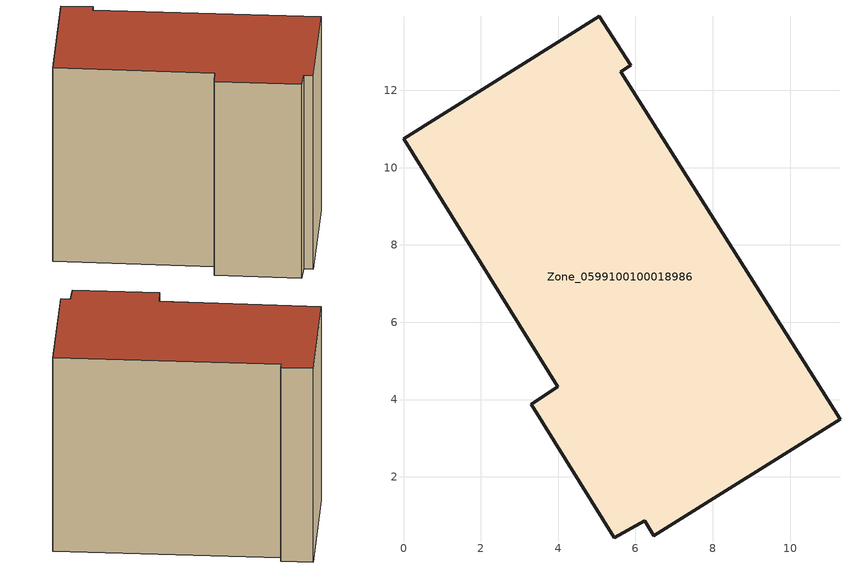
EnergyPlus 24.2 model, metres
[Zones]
Zone_0599100100018986
 floor ground (C_G): 5.62,12.48 11.29,3.49 6.47,0.47 6.24,0.87 5.46,0.42 3.3,3.88 3.99,4.33 0,10.74 5.06,13.92 5.88,12.64 z0
 wall outside (C_F): 3.99,4.33 3.3,3.88 5.46,0.42 6.24,0.87 6.47,0.47 11.29,3.49 5.62,12.48 5.88,12.64 5.06,13.92 0,10.74 3.99,4.33 z0:10.27
 roof outside (C_R): 6.47,0.47 11.29,3.49 5.62,12.48 5.88,12.64 5.06,13.92 0,10.74 3.99,4.33 3.3,3.88 5.46,0.42 6.24,0.87 z10.27
[BUILDING]
Pand.0599100100018986: North Axis=0; Terrain=City; Loads Convergence Tolerance Value=0.04; Temperature Convergence Tolerance Value=0.4; Solar Distribution=FullExterior; Maximum Number of Warmup Days=25; Minimum Number of Warmup Days=1
[Site:Location]
Rotterdam.The.Hague.AP_ZH_NLD Design_Conditions: Latitude=51.96; Longitude=4.45; Time Zone=1; Elevation=-4.5
[SITE:GROUNDTEMPERATURE:BUILDINGSURFACE]
18, 18, 18, 18, 18, 18, 18, 18, 18, 18, 18, 18
[MATERIAL] Thermal Absorptance=0.9; Solar Absorptance=0.7; Visible Absorptance=0.7
Name | Roughness | Thickness | Conductivity | Density | Specific Heat
G.TC.2015-2018 | MediumSmooth | 0.15 | 0.0428571 | 540 | 1210
F.TC.2015-2018 | Rough | 0.3 | 0.0666667 | 1920 | 840
R.TC.2015-2018 | MediumRough | 0.2 | 0.0333333 | 1500 | 1000
[CONSTRUCTION]
C_G: G.TC.2015-2018
C_F: F.TC.2015-2018
C_R: R.TC.2015-2018
[ZONE]
Zone_0599100100018986: Type=1; Multiplier=1; Ceiling Height=Autocalculate; Volume=Autocalculate; Floor Area=autocalculate; Part of Total Floor Area=Yes
[ZONEINFILTRATION:DESIGNFLOWRATE]
Infil_Zone_0599100100018986: Zone or ZoneList or Space or SpaceList=Zone_0599100100018986; Schedule=AlwaysOn; Design Flow Rate Calculation Method=Flow/Area; Flow Rate per Floor Area=0.0015; Constant Term Coefficient=1; Temperature Term Coefficient=0; Velocity Term Coefficient=0; Velocity Squared Term Coefficient=0
[HVACTEMPLATE:ZONE:IDEALLOADSAIRSYSTEM]
Zone_0599100100018986: Maximum Heating Supply Air Temperature=50; Minimum Cooling Supply Air Temperature=13; Maximum Heating Supply Air Humidity Ratio=0.0156; Minimum Cooling Supply Air Humidity Ratio=0.0077; Heating Limit=NoLimit; Cooling Limit=NoLimit; Dehumidification Control Type=ConstantSensibleHeatRatio; Cooling Sensible Heat Ratio=0.7; Dehumidification Setpoint=60; Humidification Control Type=None; Humidification Setpoint=30; Outdoor Air Method=None; Outdoor Air Flow Rate per Person=0.00944; Outdoor Air Flow Rate per Zone Floor Area=0; Outdoor Air Flow Rate per Zone=0; Demand Controlled Ventilation Type=None; Outdoor Air Economizer Type=NoEconomizer; Heat Recovery Type=None; Sensible Heat Recovery Effectiveness=0.7; Latent Heat Recovery Effectiveness=0.65
[ZONECONTROL:THERMOSTAT]
ThermostatControl_Zone_0599100100018986: Zone or ZoneList=Zone_0599100100018986; Control Type Schedule=DualSetpointControlType; Control 1=Thermostat_Zone_0599100100018986; Temperature Difference Between Cutout And Setpoint=0
[THERMOSTATSETPOINT:DUALSETPOINT]
Thermostat_Zone_0599100100018986: Heating Setpoint Temperature Schedule=HeatingSetpoint_Zone_0599100100018986; Cooling Setpoint Temperature Schedule=CoolingSetpoint_Zone_0599100100018986
[SCHEDULE:COMPACT]
HeatingSetpoint_Zone_0599100100018986: Through: 12/31, For: AllDays, Until: 24:00, 21
CoolingSetpoint_Zone_0599100100018986: Through: 12/31, For: AllDays, Until: 24:00, 24
DualSetpointControlType: Through: 12/31, For: AllDays, Until: 24:00, 4
AlwaysOn: Through: 12/31, For: AllDays, Until: 24:00, 1
